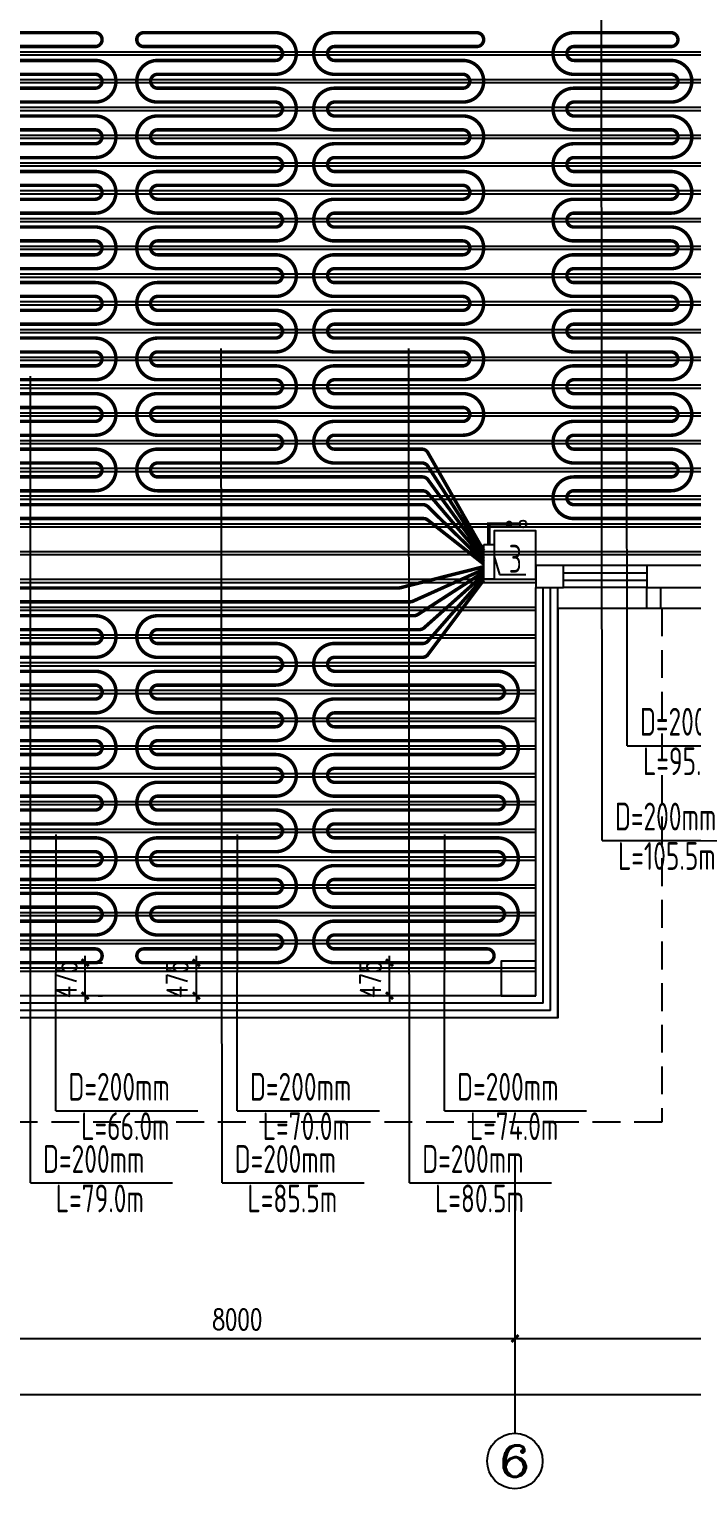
# Model space of a CAD drawing. Extents: x 2430460 to 2514560, y -608375 to -364775.
# Drawn here: x 2476481 to 2486032, y -473947 to -452918 of the extents above; entities that cross this region are included whole.
import ezdxf
from ezdxf.enums import TextEntityAlignment as Align

# ---------------------------------------------------------------- set-up
doc = ezdxf.new("R2010")
doc.units = 0
doc.header["$LTSCALE"] = 1000
doc.header["$MEASUREMENT"] = 0
doc.linetypes.add('_DASH', pattern=[0.6, 0.4, -0.2])
doc.linetypes.add('DASH', pattern=[0.35, 0.25, -0.1])
for name, color, linetype in [('AXIS', 3, 'Continuous'), ('AXIS_TEXT', 7, 'Continuous'), ('COLUMN', 9, 'Continuous'), ('CURTWALL', 4, 'Continuous'), ('EQ-采暖分集水器', 7, 'Continuous'), ('PIPE-地暖供', 4, 'Continuous'), ('PIPE-暖供水', 3, 'Continuous'), ('PUB_DIM', 3, 'Continuous'), ('TH_DIM', 3, 'Continuous'), ('VPIPE-暖供水', 3, 'Continuous'), ('VPIPE-暖回水', 2, 'Continuous'), ('WALL', 9, 'Continuous'), ('WINDOW', 4, 'Continuous'), ('木龙骨', 23, 'Continuous')]:
    doc.layers.add(name, color=color, linetype=linetype)
doc.styles.add('26#标准$0$TSSD_REIN', font='Tssdeng.shx', dxfattribs={"width": 0.7, "bigfont": 'tssdchn.shx'})
doc.styles.add('_TCH_AXIS', font='COMPLEX', dxfattribs={"bigfont": 'GBCBIG'})
doc.styles.add('_TCH_DIM_T3', font='SIMPLEX', dxfattribs={"width": 0.705882, "bigfont": 'GBCBIG'})
doc.styles.add('COMPLEX', font='COMPLEX')
doc.dimstyles.new('_TCH_ARCH&&100', dxfattribs={"dimtxt": 297.5, "dimasz": 100, "dimexe": 250, "dimexo": 300, "dimgap": 126.25, "dimtad": 1, "dimdec": 0, "dimzin": 0, "dimdsep": 46, "dimtxsty": '_TCH_DIM_T3', "dimblk": 'ARCHTICK', "dimcen": 0.09, "dimclrt": 7, "dimazin": 2, "dimtfac": 1, "dimtdec": 0, "dimtix": 1, "dimtmove": 2, "dimatfit": 3, "dimfxl": 30, "dimtolj": 1, "dimtzin": 0, "dimarcsym": 0})

# ---------------------------------------------------------------- blocks, each defined once
blk = doc.blocks.new('_ArchTick')
at = {"color": 0, "linetype": 'ByBlock', "const_width": 0.4}
blk.add_lwpolyline([(-0.5, -0.5), (0.5, 0.5)], dxfattribs=at)
blk = doc.blocks.new('*D118')
at = {"layer": 'Defpoints', "color": 0, "transparency": 16777216}
for p in [(-8300, -6861), (-300, -6861), (-300, -7878)]:
    blk.add_point(p, dxfattribs=at)
at = {"layer": 'PUB_DIM', "color": 0, "lineweight": -2, "transparency": 16777216}
for p, q in [((-8300, -7161), (-8300, -8128)), ((-300, -7161), (-300, -8128)), ((-8300, -7878), (-300, -7878))]:
    blk.add_line(p, q, dxfattribs=at)
at = {"layer": 'PUB_DIM', "color": 0, "lineweight": -2, "transparency": 16777216, "xscale": 100, "yscale": 100, "zscale": 100, "rotation": 180}
blk.add_blockref('_ArchTick', (-8300, -7878), dxfattribs=at)
at = {"layer": 'PUB_DIM', "color": 0, "lineweight": -2, "transparency": 16777216, "xscale": 100, "yscale": 100, "zscale": 100}
blk.add_blockref('_ArchTick', (-300, -7878), dxfattribs=at)
at = {"layer": 'PUB_DIM', "color": 7, "transparency": 16777216, "insert": (-4300, -7603), "char_height": 297.5, "attachment_point": 5, "style": '_TCH_DIM_T3'}
blk.add_mtext('\\A1;8000', dxfattribs=at)
blk = doc.blocks.new('*D119')
at = {"layer": 'Defpoints', "color": 0, "transparency": 16777216}
for p in [(-300, -6861), (7700, -6861), (7700, -7878)]:
    blk.add_point(p, dxfattribs=at)
at = {"layer": 'PUB_DIM', "color": 0, "lineweight": -2, "transparency": 16777216}
for p, q in [((-300, -7161), (-300, -8128)), ((7700, -7161), (7700, -8128)), ((-300, -7878), (7700, -7878))]:
    blk.add_line(p, q, dxfattribs=at)
at = {"layer": 'PUB_DIM', "color": 0, "lineweight": -2, "transparency": 16777216, "xscale": 100, "yscale": 100, "zscale": 100, "rotation": 180}
blk.add_blockref('_ArchTick', (-300, -7878), dxfattribs=at)
at = {"layer": 'PUB_DIM', "color": 0, "lineweight": -2, "transparency": 16777216, "xscale": 100, "yscale": 100, "zscale": 100}
blk.add_blockref('_ArchTick', (7700, -7878), dxfattribs=at)
at = {"layer": 'PUB_DIM', "color": 7, "transparency": 16777216, "insert": (3700, -7603), "char_height": 297.5, "attachment_point": 5, "style": '_TCH_DIM_T3'}
blk.add_mtext('\\A1;8000', dxfattribs=at)
blk = doc.blocks.new('*D122')
at = {"layer": 'Defpoints', "color": 0, "transparency": 16777216}
for p in [(-40720, -7643), (16120, -7643), (16120, -8685)]:
    blk.add_point(p, dxfattribs=at)
at = {"layer": 'PUB_DIM', "color": 0, "lineweight": -2, "transparency": 16777216}
for p, q in [((-40720, -7943), (-40720, -8935)), ((16120, -7943), (16120, -8935)), ((-40720, -8685), (16120, -8685))]:
    blk.add_line(p, q, dxfattribs=at)
at = {"layer": 'PUB_DIM', "color": 0, "lineweight": -2, "transparency": 16777216, "xscale": 100, "yscale": 100, "zscale": 100, "rotation": 180}
blk.add_blockref('_ArchTick', (-40720, -8685), dxfattribs=at)
at = {"layer": 'PUB_DIM', "color": 0, "lineweight": -2, "transparency": 16777216, "xscale": 100, "yscale": 100, "zscale": 100}
blk.add_blockref('_ArchTick', (16120, -8685), dxfattribs=at)
at = {"layer": 'PUB_DIM', "color": 7, "transparency": 16777216, "insert": (-12300, -8410), "char_height": 297.5, "attachment_point": 5, "style": '_TCH_DIM_T3'}
blk.add_mtext('\\A1;56840', dxfattribs=at)
blk = doc.blocks.new('*D229')
at = {"layer": 'Defpoints', "color": 0, "transparency": 16777216}
for p in [(-8300, -6861), (-300, -6861), (-300, -7878)]:
    blk.add_point(p, dxfattribs=at)
at = {"layer": 'PUB_DIM', "color": 0, "lineweight": -2, "transparency": 16777216}
for p, q in [((-8300, -7161), (-8300, -8128)), ((-300, -7161), (-300, -8128)), ((-8300, -7878), (-300, -7878))]:
    blk.add_line(p, q, dxfattribs=at)
at = {"layer": 'PUB_DIM', "color": 0, "lineweight": -2, "transparency": 16777216, "xscale": 100, "yscale": 100, "zscale": 100, "rotation": 180}
blk.add_blockref('_ArchTick', (-8300, -7878), dxfattribs=at)
at = {"layer": 'PUB_DIM', "color": 0, "lineweight": -2, "transparency": 16777216, "xscale": 100, "yscale": 100, "zscale": 100}
blk.add_blockref('_ArchTick', (-300, -7878), dxfattribs=at)
at = {"layer": 'PUB_DIM', "color": 7, "transparency": 16777216, "insert": (-4300, -7603), "char_height": 297.5, "attachment_point": 5, "style": '_TCH_DIM_T3'}
blk.add_mtext('\\A1;8000', dxfattribs=at)
blk = doc.blocks.new('*D230')
at = {"layer": 'Defpoints', "color": 0, "transparency": 16777216}
for p in [(-300, -6861), (7700, -6861), (7700, -7878)]:
    blk.add_point(p, dxfattribs=at)
at = {"layer": 'PUB_DIM', "color": 0, "lineweight": -2, "transparency": 16777216}
for p, q in [((-300, -7161), (-300, -8128)), ((7700, -7161), (7700, -8128)), ((-300, -7878), (7700, -7878))]:
    blk.add_line(p, q, dxfattribs=at)
at = {"layer": 'PUB_DIM', "color": 0, "lineweight": -2, "transparency": 16777216, "xscale": 100, "yscale": 100, "zscale": 100, "rotation": 180}
blk.add_blockref('_ArchTick', (-300, -7878), dxfattribs=at)
at = {"layer": 'PUB_DIM', "color": 0, "lineweight": -2, "transparency": 16777216, "xscale": 100, "yscale": 100, "zscale": 100}
blk.add_blockref('_ArchTick', (7700, -7878), dxfattribs=at)
at = {"layer": 'PUB_DIM', "color": 7, "transparency": 16777216, "insert": (3700, -7603), "char_height": 297.5, "attachment_point": 5, "style": '_TCH_DIM_T3'}
blk.add_mtext('\\A1;8000', dxfattribs=at)
blk = doc.blocks.new('*D233')
at = {"layer": 'Defpoints', "color": 0, "transparency": 16777216}
for p in [(-40720, -7643), (16120, -7643), (16120, -8685)]:
    blk.add_point(p, dxfattribs=at)
at = {"layer": 'PUB_DIM', "color": 0, "lineweight": -2, "transparency": 16777216}
for p, q in [((-40720, -7943), (-40720, -8935)), ((16120, -7943), (16120, -8935)), ((-40720, -8685), (16120, -8685))]:
    blk.add_line(p, q, dxfattribs=at)
at = {"layer": 'PUB_DIM', "color": 0, "lineweight": -2, "transparency": 16777216, "xscale": 100, "yscale": 100, "zscale": 100, "rotation": 180}
blk.add_blockref('_ArchTick', (-40720, -8685), dxfattribs=at)
at = {"layer": 'PUB_DIM', "color": 0, "lineweight": -2, "transparency": 16777216, "xscale": 100, "yscale": 100, "zscale": 100}
blk.add_blockref('_ArchTick', (16120, -8685), dxfattribs=at)
at = {"layer": 'PUB_DIM', "color": 7, "transparency": 16777216, "insert": (-12300, -8410), "char_height": 297.5, "attachment_point": 5, "style": '_TCH_DIM_T3'}
blk.add_mtext('\\A1;56840', dxfattribs=at)
blk = doc.blocks.new('*D340')
at = {"layer": 'Defpoints', "color": 0, "transparency": 16777216}
for p in [(-8300, -6861), (-300, -6861), (-300, -7878)]:
    blk.add_point(p, dxfattribs=at)
at = {"layer": 'PUB_DIM', "color": 0, "lineweight": -2, "transparency": 16777216}
for p, q in [((-8300, -7161), (-8300, -8128)), ((-300, -7161), (-300, -8128)), ((-8300, -7878), (-300, -7878))]:
    blk.add_line(p, q, dxfattribs=at)
at = {"layer": 'PUB_DIM', "color": 0, "lineweight": -2, "transparency": 16777216, "xscale": 100, "yscale": 100, "zscale": 100, "rotation": 180}
blk.add_blockref('_ArchTick', (-8300, -7878), dxfattribs=at)
at = {"layer": 'PUB_DIM', "color": 0, "lineweight": -2, "transparency": 16777216, "xscale": 100, "yscale": 100, "zscale": 100}
blk.add_blockref('_ArchTick', (-300, -7878), dxfattribs=at)
at = {"layer": 'PUB_DIM', "color": 7, "transparency": 16777216, "insert": (-4300, -7603), "char_height": 297.5, "attachment_point": 5, "style": '_TCH_DIM_T3'}
blk.add_mtext('\\A1;8000', dxfattribs=at)
blk = doc.blocks.new('*D341')
at = {"layer": 'Defpoints', "color": 0, "transparency": 16777216}
for p in [(-300, -6861), (7700, -6861), (7700, -7878)]:
    blk.add_point(p, dxfattribs=at)
at = {"layer": 'PUB_DIM', "color": 0, "lineweight": -2, "transparency": 16777216}
for p, q in [((-300, -7161), (-300, -8128)), ((7700, -7161), (7700, -8128)), ((-300, -7878), (7700, -7878))]:
    blk.add_line(p, q, dxfattribs=at)
at = {"layer": 'PUB_DIM', "color": 0, "lineweight": -2, "transparency": 16777216, "xscale": 100, "yscale": 100, "zscale": 100, "rotation": 180}
blk.add_blockref('_ArchTick', (-300, -7878), dxfattribs=at)
at = {"layer": 'PUB_DIM', "color": 0, "lineweight": -2, "transparency": 16777216, "xscale": 100, "yscale": 100, "zscale": 100}
blk.add_blockref('_ArchTick', (7700, -7878), dxfattribs=at)
at = {"layer": 'PUB_DIM', "color": 7, "transparency": 16777216, "insert": (3700, -7603), "char_height": 297.5, "attachment_point": 5, "style": '_TCH_DIM_T3'}
blk.add_mtext('\\A1;8000', dxfattribs=at)
blk = doc.blocks.new('*D344')
at = {"layer": 'Defpoints', "color": 0, "transparency": 16777216}
for p in [(-40720, -7643), (16120, -7643), (16120, -8685)]:
    blk.add_point(p, dxfattribs=at)
at = {"layer": 'PUB_DIM', "color": 0, "lineweight": -2, "transparency": 16777216}
for p, q in [((-40720, -7943), (-40720, -8935)), ((16120, -7943), (16120, -8935)), ((-40720, -8685), (16120, -8685))]:
    blk.add_line(p, q, dxfattribs=at)
at = {"layer": 'PUB_DIM', "color": 0, "lineweight": -2, "transparency": 16777216, "xscale": 100, "yscale": 100, "zscale": 100, "rotation": 180}
blk.add_blockref('_ArchTick', (-40720, -8685), dxfattribs=at)
at = {"layer": 'PUB_DIM', "color": 0, "lineweight": -2, "transparency": 16777216, "xscale": 100, "yscale": 100, "zscale": 100}
blk.add_blockref('_ArchTick', (16120, -8685), dxfattribs=at)
at = {"layer": 'PUB_DIM', "color": 7, "transparency": 16777216, "insert": (-12300, -8410), "char_height": 297.5, "attachment_point": 5, "style": '_TCH_DIM_T3'}
blk.add_mtext('\\A1;56840', dxfattribs=at)
blk = doc.blocks.new('_FZHK')
blk.add_lwpolyline([(-0.5, -0.5), (0.5, -0.5), (0.5, 0.5), (-0.5, 0.5)], close=True)
blk = doc.blocks.new('$WINLIB2D$00000001')
at = {"color": 0}
for points in [[(-0.5, 0.5), (-0.5, -0.5)], [(-0.5, 0.5), (0.5, 0.5)], [(0.5, -0.5), (0.5, 0.5)], [(0.5, 0.167), (-0.5, 0.167)], [(0.5, -0.167), (-0.5, -0.167)], [(-0.5, -0.5), (0.5, -0.5)]]:
    blk.add_lwpolyline(points, dxfattribs=at)
blk = doc.blocks.new('*D448')
at = {"layer": 'Defpoints', "color": 0, "transparency": 16777216}
for p in [(-8300, -6861), (-300, -6861), (-300, -7878)]:
    blk.add_point(p, dxfattribs=at)
at = {"layer": 'PUB_DIM', "color": 0, "lineweight": -2, "transparency": 16777216}
for p, q in [((-8300, -7161), (-8300, -8128)), ((-300, -7161), (-300, -8128)), ((-8300, -7878), (-300, -7878))]:
    blk.add_line(p, q, dxfattribs=at)
at = {"layer": 'PUB_DIM', "color": 0, "lineweight": -2, "transparency": 16777216, "xscale": 100, "yscale": 100, "zscale": 100, "rotation": 180}
blk.add_blockref('_ArchTick', (-8300, -7878), dxfattribs=at)
at = {"layer": 'PUB_DIM', "color": 0, "lineweight": -2, "transparency": 16777216, "xscale": 100, "yscale": 100, "zscale": 100}
blk.add_blockref('_ArchTick', (-300, -7878), dxfattribs=at)
at = {"layer": 'PUB_DIM', "color": 7, "transparency": 16777216, "insert": (-4300, -7603), "char_height": 297.5, "attachment_point": 5, "style": '_TCH_DIM_T3'}
blk.add_mtext('\\A1;8000', dxfattribs=at)
blk = doc.blocks.new('*D449')
at = {"layer": 'Defpoints', "color": 0, "transparency": 16777216}
for p in [(-300, -6861), (7700, -6861), (7700, -7878)]:
    blk.add_point(p, dxfattribs=at)
at = {"layer": 'PUB_DIM', "color": 0, "lineweight": -2, "transparency": 16777216}
for p, q in [((-300, -7161), (-300, -8128)), ((7700, -7161), (7700, -8128)), ((-300, -7878), (7700, -7878))]:
    blk.add_line(p, q, dxfattribs=at)
at = {"layer": 'PUB_DIM', "color": 0, "lineweight": -2, "transparency": 16777216, "xscale": 100, "yscale": 100, "zscale": 100, "rotation": 180}
blk.add_blockref('_ArchTick', (-300, -7878), dxfattribs=at)
at = {"layer": 'PUB_DIM', "color": 0, "lineweight": -2, "transparency": 16777216, "xscale": 100, "yscale": 100, "zscale": 100}
blk.add_blockref('_ArchTick', (7700, -7878), dxfattribs=at)
at = {"layer": 'PUB_DIM', "color": 7, "transparency": 16777216, "insert": (3700, -7603), "char_height": 297.5, "attachment_point": 5, "style": '_TCH_DIM_T3'}
blk.add_mtext('\\A1;8000', dxfattribs=at)
blk = doc.blocks.new('*D452')
at = {"layer": 'Defpoints', "color": 0, "transparency": 16777216}
for p in [(-40720, -7643), (16120, -7643), (16120, -8685)]:
    blk.add_point(p, dxfattribs=at)
at = {"layer": 'PUB_DIM', "color": 0, "lineweight": -2, "transparency": 16777216}
for p, q in [((-40720, -7943), (-40720, -8935)), ((16120, -7943), (16120, -8935)), ((-40720, -8685), (16120, -8685))]:
    blk.add_line(p, q, dxfattribs=at)
at = {"layer": 'PUB_DIM', "color": 0, "lineweight": -2, "transparency": 16777216, "xscale": 100, "yscale": 100, "zscale": 100, "rotation": 180}
blk.add_blockref('_ArchTick', (-40720, -8685), dxfattribs=at)
at = {"layer": 'PUB_DIM', "color": 0, "lineweight": -2, "transparency": 16777216, "xscale": 100, "yscale": 100, "zscale": 100}
blk.add_blockref('_ArchTick', (16120, -8685), dxfattribs=at)
at = {"layer": 'PUB_DIM', "color": 7, "transparency": 16777216, "insert": (-12300, -8410), "char_height": 297.5, "attachment_point": 5, "style": '_TCH_DIM_T3'}
blk.add_mtext('\\A1;56840', dxfattribs=at)
blk = doc.blocks.new('_AXISO')
blk.add_circle((0, 0), 0.5)
at = {"layer": 'AXIS_TEXT', "style": 'COMPLEX', "width": 1.041667}
blk.add_attdef('A', text='', height=0.56, dxfattribs=at).set_placement((-0.25, -0.28), (0.25, -0.28), align=Align.FIT)
blk = doc.blocks.new('*D614')
at = {"layer": 'Defpoints', "color": 0, "transparency": 16777216}
for p in [(2481675, -466368), (2481742, -466368), (2481742, -466843)]:
    blk.add_point(p, dxfattribs=at)
at = {"layer": 'TH_DIM', "color": 0, "lineweight": -2, "transparency": 16777216}
for p, q in [((2481442, -466368), (2481425, -466368)), ((2481675, -466368), (2481675, -466268)), ((2481675, -466843), (2481675, -466368)), ((2481442, -466843), (2481425, -466843)), ((2481675, -466843), (2481675, -466943))]:
    blk.add_line(p, q, dxfattribs=at)
at = {"layer": 'TH_DIM', "color": 0, "lineweight": -2, "transparency": 16777216, "xscale": 100, "yscale": 100, "zscale": 100}
for p, rotation in [((2481675, -466368), 270), ((2481675, -466843), 90)]:
    blk.add_blockref('_ArchTick', p, dxfattribs=dict(at, rotation=rotation))
at = {"layer": 'TH_DIM', "color": 7, "transparency": 16777216, "insert": (2481400, -466606), "char_height": 297.5, "attachment_point": 5, "rotation": 90, "style": '_TCH_DIM_T3'}
blk.add_mtext('\\A1;475', dxfattribs=at)
blk = doc.blocks.new('*D615')
at = {"layer": 'Defpoints', "color": 0, "transparency": 16777216}
for p in [(2478891, -466368), (2478962, -466368), (2478962, -466843)]:
    blk.add_point(p, dxfattribs=at)
at = {"layer": 'TH_DIM', "color": 0, "lineweight": -2, "transparency": 16777216}
for p, q in [((2478662, -466368), (2478641, -466368)), ((2478891, -466368), (2478891, -466268)), ((2478891, -466843), (2478891, -466368)), ((2478662, -466843), (2478641, -466843)), ((2478891, -466843), (2478891, -466943))]:
    blk.add_line(p, q, dxfattribs=at)
at = {"layer": 'TH_DIM', "color": 0, "lineweight": -2, "transparency": 16777216, "xscale": 100, "yscale": 100, "zscale": 100}
for p, rotation in [((2478891, -466368), 270), ((2478891, -466843), 90)]:
    blk.add_blockref('_ArchTick', p, dxfattribs=dict(at, rotation=rotation))
at = {"layer": 'TH_DIM', "color": 7, "transparency": 16777216, "insert": (2478616, -466606), "char_height": 297.5, "attachment_point": 5, "rotation": 90, "style": '_TCH_DIM_T3'}
blk.add_mtext('\\A1;475', dxfattribs=at)
blk = doc.blocks.new('*D616')
at = {"layer": 'Defpoints', "color": 0, "transparency": 16777216}
for p in [(2477177, -466368), (2477288, -466368), (2477177, -466843)]:
    blk.add_point(p, dxfattribs=at)
at = {"layer": 'TH_DIM', "color": 0, "lineweight": -2, "transparency": 16777216}
for p, q in [((2477288, -466368), (2477288, -466268)), ((2477288, -466843), (2477288, -466368)), ((2477477, -466368), (2477538, -466368)), ((2477288, -466843), (2477288, -466943)), ((2477477, -466843), (2477538, -466843))]:
    blk.add_line(p, q, dxfattribs=at)
at = {"layer": 'TH_DIM', "color": 0, "lineweight": -2, "transparency": 16777216, "xscale": 100, "yscale": 100, "zscale": 100}
for p, rotation in [((2477288, -466368), 270), ((2477288, -466843), 90)]:
    blk.add_blockref('_ArchTick', p, dxfattribs=dict(at, rotation=rotation))
at = {"layer": 'TH_DIM', "color": 7, "transparency": 16777216, "insert": (2477013, -466606), "char_height": 297.5, "attachment_point": 5, "rotation": 90, "style": '_TCH_DIM_T3'}
blk.add_mtext('\\A1;475', dxfattribs=at)
blk = doc.blocks.new('A$C5D18424C')
at = {"color": 4, "linetype": '_DASH'}
blk.add_lwpolyline([(1820, 2640), (1820, -4760), (-42420, -4760), (-42420, 26530), (-24720, 26530)], dxfattribs=at)
for points in [[(320, 2640), (320, -3260), (-40920, -3260), (-40920, 25030), (-24720, 25030)], [(1800, 2940), (1800, 2640), (1600, 2640), (1600, 2940)], [(15920, 2640), (320, 2640)]]:
    blk.add_lwpolyline(points)
at = {"layer": 'AXIS'}
blk.add_line((-300, -5243.8), (-300, -9243.8), dxfattribs=at)
at = {"layer": 'CURTWALL'}
for p, q in [((0, -2940), (0, 2940)), ((106.7, -3046.6), (106.7, 2940)), ((213.3, -3153.3), (213.3, 2940)), ((320, -3260), (320, 2940)), ((0, -2940), (-40600, -2940)), ((213.3, -3153.3), (-40813.3, -3153.3)), ((106.7, -3046.6), (-40706.7, -3046.6)), ((320, -3260), (-40920, -3260))]:
    blk.add_line(p, q, dxfattribs=at)
at = {"layer": 'WALL'}
for p, q in [((400, 3260), (0, 3260)), ((0, 3260), (0, 2940)), ((400, 2940), (400, 3260)), ((3100, 3260), (1600, 3260)), ((1600, 3260), (1600, 2940)), ((0, 2940), (400, 2940)), ((1600, 2940), (3100, 2940))]:
    blk.add_line(p, q, dxfattribs=at)
at = {"layer": 'AXIS'}
ref = blk.add_blockref('_AXISO', (-300, -9643.8), dxfattribs=dict(at, xscale=800, yscale=800, zscale=800))
ref.add_attrib('A', '6', dxfattribs={"layer": 'AXIS_TEXT', "height": 452.5, "style": '_TCH_AXIS', "width": 1.5}).set_placement((-526.3, -9870.1), (-73.7, -9870.1), align=Align.FIT)
at = {"layer": 'COLUMN', "rotation": 90}
for p, xscale, yscale, zscale in [((-300, 3410), 699.999023350887, 600, 600), ((-250, -2690), 499.999023350887, 500, 500)]:
    blk.add_blockref('_FZHK', p, dxfattribs=dict(at, xscale=xscale, yscale=yscale, zscale=zscale))
at = {"layer": 'WINDOW', "xscale": 1200, "yscale": -320, "zscale": 1200, "rotation": 180.0003966226818}
blk.add_blockref('$WINLIB2D$00000001', (1000, 3100), dxfattribs=at)
at = {"layer": 'PUB_DIM'}
for p1, p2, distance, picture, middle in [((-8300, -6861.4), (-300, -6861.4), -1017, '*D118', (-4300, -7603.4)), ((-8300, -6861.4), (-300, -6861.4), -1017, '*D229', (-4300, -7603.4)), ((-8300, -6861.4), (-300, -6861.4), -1017, '*D340', (-4300, -7603.4)), ((-8300, -6861.4), (-300, -6861.4), -1017, '*D448', (-4300, -7603.4)), ((-300, -6861.4), (7700, -6861.4), -1017, '*D119', (3700, -7603.4)), ((-300, -6861.4), (7700, -6861.4), -1017, '*D230', (3700, -7603.4)), ((-300, -6861.4), (7700, -6861.4), -1017, '*D341', (3700, -7603.4)), ((-300, -6861.4), (7700, -6861.4), -1017, '*D449', (3700, -7603.4)), ((-40720, -7642.7), (16120, -7642.7), -1042.6, '*D122', (-12300, -8410.3)), ((-40720, -7642.7), (16120, -7642.7), -1042.6, '*D233', (-12300, -8410.3)), ((-40720, -7642.7), (16120, -7642.7), -1042.6, '*D344', (-12300, -8410.3)), ((-40720, -7642.7), (16120, -7642.7), -1042.6, '*D452', (-12300, -8410.3))]:
    dim = blk.add_aligned_dim(p1=p1, p2=p2, distance=distance, dimstyle='_TCH_ARCH&&100', dxfattribs=at)
    dim.commit()
    dim.dimension.update_dxf_attribs({"geometry": picture, "text_midpoint": middle})

msp = doc.modelspace()

# ---------------------------------------------------------------- hatches: boundary and pattern name
at = {"layer": 'PIPE-暖供水', "linetype": 'Continuous'}
for points in [[(2483107, -460048.3), (2483107, -460023.3), (2483082, -460023.3)], [(2483107, -460048.3), (2483082, -460048.3), (2483082, -460023.3)]]:
    msp.add_hatch(color=256, dxfattribs=at).paths.add_polyline_path(points)
at = {"layer": 'VPIPE-暖回水', "linetype": 'DASH'}
msp.add_hatch(color=256, dxfattribs=at).paths.add_polyline_path([(2483448.9, -460048.3), (2483447.8, -460037.9), (2483444.6, -460028), (2483439.3, -460019), (2483432.3, -460011.2), (2483423.9, -460005), (2483414.3, -460000.8), (2483404.1, -459998.6), (2483393.7, -459998.6), (2483383.4, -460000.8), (2483373.9, -460005), (2483365.4, -460011.2), (2483358.4, -460019), (2483353.2, -460028), (2483350, -460037.9), (2483348.9, -460048.3), (2483350, -460058.7), (2483353.2, -460068.7), (2483358.4, -460077.7), (2483365.4, -460085.5), (2483373.9, -460091.6), (2483383.4, -460095.9), (2483393.7, -460098.1), (2483404.1, -460098.1), (2483414.3, -460095.9), (2483423.9, -460091.6), (2483432.3, -460085.5), (2483439.3, -460077.7), (2483444.6, -460068.7), (2483447.8, -460058.7)])

# ---------------------------------------------------------------- linework, layer by layer
for p, q in [((2484741, -464606.3), (2484730.5, -449968.3)), ((2479261.2, -469539.5), (2479249.9, -457518.3)), ((2481963.9, -469539.5), (2481952.6, -457518.3)), ((2485101.6, -463240.9), (2485097.7, -457568.3)), ((2476498.3, -469539.5), (2476498.3, -457918.3)), ((2483182, -460514.4), (2483262.2, -460774.8)), ((2483182, -460514.4), (2483262.2, -460774.8)), ((2483262.2, -460774.8), (2483640.4, -460774.8)), ((2483262.2, -460774.8), (2483640.4, -460774.8)), ((2485101.6, -463240.9), (2487149.3, -463240.9)), ((2476864.8, -468499.2), (2476868.6, -464518.3)), ((2479481, -468499.2), (2479484.8, -464518.3)), ((2482467.3, -468499.2), (2482471, -464518.3)), ((2484741, -464606.3), (2486788.6, -464606.3)), ((2476864.5, -468499.2), (2478912.1, -468499.2)), ((2479480.7, -468499.2), (2481528.3, -468499.2)), ((2482466.9, -468499.2), (2484514.6, -468499.2)), ((2476498.3, -469539.5), (2478545.9, -469539.5)), ((2479260.6, -469539.5), (2481308.2, -469539.5)), ((2481963.2, -469539.5), (2484010.9, -469539.5))]:
    msp.add_line(p, q)
at = {"layer": 'EQ-采暖分集水器'}
for p, q in [((2483032, -460843.3), (2483032, -460343.3)), ((2483032, -460343.3), (2483182, -460343.3)), ((2483032, -460843.3), (2483032, -460343.3)), ((2483032, -460343.3), (2483182, -460343.3)), ((2483032, -460843.3), (2483032, -460343.3)), ((2483032, -460343.3), (2483182, -460343.3)), ((2483032, -460843.3), (2483032, -460343.3)), ((2483032, -460343.3), (2483182, -460343.3)), ((2483182, -460343.3), (2483182, -460843.3)), ((2483182, -460343.3), (2483182, -460843.3)), ((2483182, -460343.3), (2483182, -460843.3)), ((2483182, -460343.3), (2483182, -460843.3)), ((2483182, -460843.3), (2483032, -460843.3)), ((2483182, -460843.3), (2483032, -460843.3)), ((2483182, -460843.3), (2483032, -460843.3)), ((2483182, -460843.3), (2483032, -460843.3))]:
    msp.add_line(p, q, dxfattribs=at)
at = {"layer": 'PIPE-地暖供', "const_width": 50}
for points in [[(2476182, -452968.3), (2477432, -452968.3, -0.4142136), (2477532, -453068.3, -0.4142136), (2477432, -453168.3), (2476182, -453168.3, 0.4142136)], [(2483032, -460547.1), (2482228.7, -459603.4, 0.2198317), (2482152.5, -459568.3), (2478332, -459568.3, -0.4142136), (2478032, -459268.3, -0.4142136), (2478332, -458968.3), (2480032, -458968.3, 0.4142136), (2480132, -458868.3, 0.4142136), (2480032, -458768.3), (2478332, -458768.3, -0.4142136), (2478032, -458468.3, -0.4142136), (2478332, -458168.3), (2480032, -458168.3, 0.4142136), (2480132, -458068.3, 0.4142136), (2480032, -457968.3), (2478332, -457968.3, -0.4142136), (2478032, -457668.3, -0.4142136), (2478332, -457368.3), (2480032, -457368.3, 0.4142136), (2480132, -457268.3, 0.4142136), (2480032, -457168.3), (2478332, -457168.3, -0.4142136), (2478032, -456868.3, -0.4142136), (2478332, -456568.3), (2480032, -456568.3, 0.4142136), (2480132, -456468.3, 0.4142136), (2480032, -456368.3), (2478332, -456368.3, -0.4142136), (2478032, -456068.3, -0.4142136), (2478332, -455768.3), (2480032, -455768.3, 0.4142136), (2480132, -455668.3, 0.4142136), (2480032, -455568.3), (2478332, -455568.3, -0.4142136), (2478032, -455268.3, -0.4142136), (2478332, -454968.3), (2480032, -454968.3, 0.4142136), (2480132, -454868.3, 0.4142136), (2480032, -454768.3), (2478332, -454768.3, -0.4142136), (2478032, -454468.3, -0.4142136), (2478332, -454168.3), (2480032, -454168.3, 0.4142136), (2480132, -454068.3, 0.4142136), (2480032, -453968.3), (2478332, -453968.3, -0.4142136), (2478032, -453668.3, -0.4142136), (2478332, -453368.3), (2480032, -453368.3, 0.4142136), (2480132, -453268.3, 0.4142136), (2480032, -453168.3), (2478132, -453168.3, -0.4142136), (2478032, -453068.3), (2478032, -453068.3, -0.4142136), (2478132, -452968.3), (2480032, -452968.3, -0.4142136), (2480332, -453268.3, -0.4142136), (2480032, -453568.3), (2478332, -453568.3, 0.4142136), (2478232, -453668.3, 0.4142136), (2478332, -453768.3), (2480032, -453768.3, -0.4142136), (2480332, -454068.3, -0.4142136), (2480032, -454368.3), (2478332, -454368.3, 0.4142136), (2478232, -454468.3, 0.4142136), (2478332, -454568.3), (2480032, -454568.3, -0.4142136), (2480332, -454868.3, -0.4142136), (2480032, -455168.3), (2478332, -455168.3, 0.4142136), (2478232, -455268.3, 0.4142136), (2478332, -455368.3), (2480032, -455368.3, -0.4142136), (2480332, -455668.3, -0.4142136), (2480032, -455968.3), (2478332, -455968.3, 0.4142136), (2478232, -456068.3, 0.4142136), (2478332, -456168.3), (2480032, -456168.3, -0.4142136), (2480332, -456468.3, -0.4142136), (2480032, -456768.3), (2478332, -456768.3, 0.4142136), (2478232, -456868.3, 0.4142136), (2478332, -456968.3), (2480032, -456968.3, -0.4142136), (2480332, -457268.3, -0.4142136), (2480032, -457568.3), (2478332, -457568.3, 0.4142136), (2478232, -457668.3, 0.4142136), (2478332, -457768.3), (2480032, -457768.3, -0.4142136), (2480332, -458068.3, -0.4142136), (2480032, -458368.3), (2478332, -458368.3, 0.4142136), (2478232, -458468.3, 0.4142136), (2478332, -458568.3), (2480032, -458568.3, -0.4142136), (2480332, -458868.3, -0.4142136), (2480032, -459168.3), (2478332, -459168.3, 0.4142136), (2478232, -459268.3, 0.4142136), (2478332, -459368.3), (2482147.9, -459368.3, -0.2393617), (2482228.7, -459409.3), (2483032, -460508.7)], [(2483032, -460470.2), (2482228.2, -459214.4, 0.2557308), (2482144, -459168.3), (2480882, -459168.3, -0.4142136), (2480582, -458868.3, -0.4142136), (2480882, -458568.3), (2482732, -458568.3, 0.4142136), (2482832, -458468.3, 0.4142136), (2482732, -458368.3), (2480882, -458368.3, -0.4142136), (2480582, -458068.3, -0.4142136), (2480882, -457768.3), (2482732, -457768.3, 0.4142136), (2482832, -457668.3, 0.4142136), (2482732, -457568.3), (2480882, -457568.3, -0.4142136), (2480582, -457268.3, -0.4142136), (2480882, -456968.3), (2482732, -456968.3, 0.4142136), (2482832, -456868.3, 0.4142136), (2482732, -456768.3), (2480882, -456768.3, -0.4142136), (2480582, -456468.3, -0.4142136), (2480882, -456168.3), (2482732, -456168.3, 0.4142136), (2482832, -456068.3, 0.4142136), (2482732, -455968.3), (2480882, -455968.3, -0.4142136), (2480582, -455668.3, -0.4142136), (2480882, -455368.3), (2482732, -455368.3, 0.4142136), (2482832, -455268.3, 0.4142136), (2482732, -455168.3), (2480882, -455168.3, -0.4142136), (2480582, -454868.3, -0.4142136), (2480882, -454568.3), (2482732, -454568.3, 0.4142136), (2482832, -454468.3, 0.4142136), (2482732, -454368.3), (2480882, -454368.3, -0.4142136), (2480582, -454068.3, -0.4142136), (2480882, -453768.3), (2482732, -453768.3, 0.4142136), (2482832, -453668.3, 0.4142136), (2482732, -453568.3), (2480882, -453568.3, -0.4142136), (2480582, -453268.3, -0.4142136), (2480882, -452968.3), (2482932, -452968.3, -0.4142136), (2483032, -453068.3), (2483032, -453068.3, -0.4142136), (2482932, -453168.3), (2480882, -453168.3, 0.4142136), (2480782, -453268.3, 0.4142136), (2480882, -453368.3), (2482732, -453368.3, -0.4142136), (2483032, -453668.3, -0.4142136), (2482732, -453968.3), (2480882, -453968.3, 0.4142136), (2480782, -454068.3, 0.4142136), (2480882, -454168.3), (2482732, -454168.3, -0.4142136), (2483032, -454468.3, -0.4142136), (2482732, -454768.3), (2480882, -454768.3, 0.4142136), (2480782, -454868.3, 0.4142136), (2480882, -454968.3), (2482732, -454968.3, -0.4142136), (2483032, -455268.3, -0.4142136), (2482732, -455568.3), (2480882, -455568.3, 0.4142136), (2480782, -455668.3, 0.4142136), (2480882, -455768.3), (2482732, -455768.3, -0.4142136), (2483032, -456068.3, -0.4142136), (2482732, -456368.3), (2480882, -456368.3, 0.4142136), (2480782, -456468.3, 0.4142136), (2480882, -456568.3), (2482732, -456568.3, -0.4142136), (2483032, -456868.3, -0.4142136), (2482732, -457168.3), (2480882, -457168.3, 0.4142136), (2480782, -457268.3, 0.4142136), (2480882, -457368.3), (2482732, -457368.3, -0.4142136), (2483032, -457668.3, -0.4142136), (2482732, -457968.3), (2480882, -457968.3, 0.4142136), (2480782, -458068.3, 0.4142136), (2480882, -458168.3), (2482732, -458168.3, -0.4142136), (2483032, -458468.3, -0.4142136), (2482732, -458768.3), (2480882, -458768.3, 0.4142136), (2480782, -458868.3, 0.4142136), (2480882, -458968.3), (2482140.6, -458968.3, -0.2695561), (2482227.5, -459018.8), (2483032, -460431.7)], [(2496470.8, -459968.3), (2484332, -459968.3, -0.4142136), (2484032, -459668.3, -0.4142136), (2484332, -459368.3), (2485732, -459368.3, 0.4142136), (2485832, -459268.3, 0.4142136), (2485732, -459168.3), (2484332, -459168.3, -0.4142136), (2484032, -458868.3, -0.4142136), (2484332, -458568.3), (2485732, -458568.3, 0.4142136), (2485832, -458468.3, 0.4142136), (2485732, -458368.3), (2484332, -458368.3, -0.4142136), (2484032, -458068.3, -0.4142136), (2484332, -457768.3), (2485732, -457768.3, 0.4142136), (2485832, -457668.3, 0.4142136), (2485732, -457568.3), (2484332, -457568.3, -0.4142136), (2484032, -457268.3, -0.4142136), (2484332, -456968.3), (2485732, -456968.3, 0.4142136), (2485832, -456868.3, 0.4142136), (2485732, -456768.3), (2484332, -456768.3, -0.4142136), (2484032, -456468.3, -0.4142136), (2484332, -456168.3), (2485732, -456168.3, 0.4142136), (2485832, -456068.3, 0.4142136), (2485732, -455968.3), (2484332, -455968.3, -0.4142136), (2484032, -455668.3, -0.4142136), (2484332, -455368.3), (2485732, -455368.3, 0.4142136), (2485832, -455268.3, 0.4142136), (2485732, -455168.3), (2484332, -455168.3, -0.4142136), (2484032, -454868.3, -0.4142136), (2484332, -454568.3), (2485732, -454568.3, 0.4142136), (2485832, -454468.3, 0.4142136), (2485732, -454368.3), (2484332, -454368.3, -0.4142136), (2484032, -454068.3, -0.4142136), (2484332, -453768.3), (2485732, -453768.3, 0.4142136), (2485832, -453668.3, 0.4142136), (2485732, -453568.3), (2484332, -453568.3, -0.4142136), (2484032, -453268.3, -0.4142136), (2484332, -452968.3), (2485732, -452968.3, -0.4142136), (2485832, -453068.3, -0.4142136), (2485732, -453168.3), (2484332, -453168.3, 0.4142136), (2484232, -453268.3, 0.4142136), (2484332, -453368.3), (2485732, -453368.3, -0.4142136), (2486032, -453668.3, -0.4142136), (2485732, -453968.3), (2484332, -453968.3, 0.4142136), (2484232, -454068.3, 0.4142136), (2484332, -454168.3), (2485732, -454168.3, -0.4142136), (2486032, -454468.3, -0.4142136), (2485732, -454768.3), (2484332, -454768.3, 0.4142136), (2484232, -454868.3, 0.4142136), (2484332, -454968.3), (2485732, -454968.3, -0.4142136), (2486032, -455268.3, -0.4142136), (2485732, -455568.3), (2484332, -455568.3, 0.4142136), (2484232, -455668.3, 0.4142136), (2484332, -455768.3), (2485732, -455768.3, -0.4142136), (2486032, -456068.3, -0.4142136), (2485732, -456368.3), (2484332, -456368.3, 0.4142136), (2484232, -456468.3, 0.4142136), (2484332, -456568.3), (2485732, -456568.3, -0.4142136), (2486032, -456868.3, -0.4142136), (2485732, -457168.3), (2484332, -457168.3, 0.4142136), (2484232, -457268.3, 0.4142136), (2484332, -457368.3), (2485732, -457368.3, -0.4142136), (2486032, -457668.3, -0.4142136), (2485732, -457968.3), (2484332, -457968.3, 0.4142136), (2484232, -458068.3, 0.4142136), (2484332, -458168.3), (2485732, -458168.3, -0.4142136), (2486032, -458468.3, -0.4142136), (2485732, -458768.3), (2484332, -458768.3, 0.4142136), (2484232, -458868.3, 0.4142136), (2484332, -458968.3), (2485732, -458968.3, -0.4142136), (2486032, -459268.3, -0.4142136), (2485732, -459568.3), (2484332, -459568.3, 0.4142136), (2484232, -459668.3, 0.4142136), (2484332, -459768.3), (2496516.3, -459768.3, -0.4142136)], [(2476182, -453368.3), (2477432, -453368.3, -0.4142136), (2477732, -453668.3, -0.4142136), (2477432, -453968.3), (2476182, -453968.3, 0.4142136)], [(2476182, -453768.3), (2477432, -453768.3, 0.4142136), (2477532, -453668.3, 0.4142136), (2477432, -453568.3), (2476182, -453568.3, -0.4142136)], [(2476182, -454168.3), (2477432, -454168.3, -0.4142136), (2477732, -454468.3, -0.4142136), (2477432, -454768.3), (2476182, -454768.3, 0.4142136)], [(2476182, -454568.3), (2477432, -454568.3, 0.4142136), (2477532, -454468.3, 0.4142136), (2477432, -454368.3), (2476182, -454368.3, -0.4142136)], [(2476182, -454968.3), (2477432, -454968.3, -0.4142136), (2477732, -455268.3, -0.4142136), (2477432, -455568.3), (2476182, -455568.3, 0.4142136)], [(2476182, -455368.3), (2477432, -455368.3, 0.4142136), (2477532, -455268.3, 0.4142136), (2477432, -455168.3), (2476182, -455168.3, -0.4142136)], [(2476182, -455768.3), (2477432, -455768.3, -0.4142136), (2477732, -456068.3, -0.4142136), (2477432, -456368.3), (2476182, -456368.3, 0.4142136)], [(2476182, -456168.3), (2477432, -456168.3, 0.4142136), (2477532, -456068.3, 0.4142136), (2477432, -455968.3), (2476182, -455968.3, -0.4142136)], [(2476182, -456568.3), (2477432, -456568.3, -0.4142136), (2477732, -456868.3, -0.4142136), (2477432, -457168.3), (2476182, -457168.3, 0.4142136)], [(2476182, -456968.3), (2477432, -456968.3, 0.4142136), (2477532, -456868.3, 0.4142136), (2477432, -456768.3), (2476182, -456768.3, -0.4142136)], [(2476182, -457368.3), (2477432, -457368.3, -0.4142136), (2477732, -457668.3, -0.4142136), (2477432, -457968.3), (2476182, -457968.3, 0.4142136)], [(2476182, -457768.3), (2477432, -457768.3, 0.4142136), (2477532, -457668.3, 0.4142136), (2477432, -457568.3), (2476182, -457568.3, -0.4142136)], [(2476182, -458168.3), (2477432, -458168.3, -0.4142136), (2477732, -458468.3, -0.4142136), (2477432, -458768.3), (2476182, -458768.3, 0.4142136)], [(2476182, -458568.3), (2477432, -458568.3, 0.4142136), (2477532, -458468.3, 0.4142136), (2477432, -458368.3), (2476182, -458368.3, -0.4142136)], [(2476182, -458968.3), (2477432, -458968.3, -0.4142136), (2477732, -459268.3, -0.4142136), (2477432, -459568.3), (2476182, -459568.3, 0.4142136)], [(2476182, -459368.3), (2477432, -459368.3, 0.4142136), (2477532, -459268.3, 0.4142136), (2477432, -459168.3), (2476182, -459168.3, -0.4142136)], [(2476182, -459768.3), (2482157.9, -459768.3, -0.1963999), (2482227.9, -459796.9), (2483032, -460585.6)], [(2483032, -460624), (2482225.9, -459989.7, 0.1682491), (2482164.1, -459968.3), (2476182, -459968.3, -0.4142136)], [(2483032, -460662.5), (2481832.5, -460965.2, -0.0618841), (2481808.1, -460968.3), (2476182, -460968.3, 0.4142136)], [(2476182, -461168.3), (2481971, -461168.3, 0.1060132), (2482012, -461159.5), (2483032, -460701)], [(2483032, -460739.4), (2482081.3, -461352.3, -0.1441468), (2482027.2, -461368.3), (2478333, -461368.3, 0.4142136), (2478033, -461668.3, 0.4142136), (2478333, -461968.3), (2480032, -461968.3, -0.4142136), (2480132, -462068.3, -0.4142136), (2480032, -462168.3), (2478333, -462168.3, 0.4142136), (2478033, -462468.3, 0.4142136), (2478333, -462768.3), (2480032, -462768.3, -0.4142136), (2480132, -462868.3, -0.4142136), (2480032, -462968.3), (2478333, -462968.3, 0.4142136), (2478033, -463268.3, 0.4142136), (2478333, -463568.3), (2480032, -463568.3, -0.4142136), (2480132, -463668.3, -0.4142136), (2480032, -463768.3), (2478333, -463768.3, 0.4142136), (2478033, -464068.3, 0.4142136), (2478333, -464368.3), (2480032, -464368.3, -0.4142136), (2480132, -464468.3, -0.4142136), (2480032, -464568.3), (2478333, -464568.3, 0.4142136), (2478033, -464868.3, 0.4142136), (2478333, -465168.3), (2480032, -465168.3, -0.4142136), (2480132, -465268.3, -0.4142136), (2480032, -465368.3), (2478333, -465368.3, 0.4142136), (2478033, -465668.3, 0.4142136), (2478333, -465968.3), (2480032, -465968.3, -0.4142136), (2480132, -466068.3, -0.4142136), (2480032, -466168.3), (2478133, -466168.3, 0.413222), (2478033, -466267.9, 0.4152058), (2478133, -466368.3), (2480032, -466368.3, 0.4142136), (2480332, -466068.3, 0.4142136), (2480032, -465768.3), (2478333, -465768.3, -0.4142136), (2478233, -465668.3, -0.4142136), (2478333, -465568.3), (2480032, -465568.3, 0.4142136), (2480332, -465268.3, 0.4142136), (2480032, -464968.3), (2478333, -464968.3, -0.4142136), (2478233, -464868.3, -0.4142136), (2478333, -464768.3), (2480032, -464768.3, 0.4142136), (2480332, -464468.3, 0.4142136), (2480032, -464168.3), (2478333, -464168.3, -0.4142136), (2478233, -464068.3, -0.4142136), (2478333, -463968.3), (2480032, -463968.3, 0.4142136), (2480332, -463668.3, 0.4142136), (2480032, -463368.3), (2478333, -463368.3, -0.4142136), (2478233, -463268.3, -0.4142136), (2478333, -463168.3), (2480032, -463168.3, 0.4142136), (2480332, -462868.3, 0.4142136), (2480032, -462568.3), (2478333, -462568.3, -0.4142136), (2478233, -462468.3, -0.4142136), (2478333, -462368.3), (2480032, -462368.3, 0.4142136), (2480332, -462068.3, 0.4142136), (2480032, -461768.3), (2478333, -461768.3, -0.4142136), (2478233, -461668.3, -0.4142136), (2478333, -461568.3), (2482106.4, -461568.3, 0.1839197), (2482172.9, -461542.9), (2483032, -460777.9)], [(2483032, -460816.3), (2482228.6, -461734.1, -0.2162187), (2482153.4, -461768.3), (2480882, -461768.3, 0.4142136), (2480582, -462068.3, 0.4142136), (2480882, -462368.3), (2483232, -462368.3, -0.4142136), (2483332, -462468.3, -0.4142136), (2483232, -462568.3), (2480882, -462568.3, 0.4142136), (2480582, -462868.3, 0.4142136), (2480882, -463168.3), (2483232, -463168.3, -0.4142136), (2483332, -463268.3, -0.4142136), (2483232, -463368.3), (2480882, -463368.3, 0.4142136), (2480582, -463668.3, 0.4142136), (2480882, -463968.3), (2483232, -463968.3, -0.4142136), (2483332, -464068.3, -0.4142136), (2483232, -464168.3), (2480882, -464168.3, 0.4142136), (2480582, -464468.3, 0.4142136), (2480882, -464768.3), (2483232, -464768.3, -0.4142136), (2483332, -464868.3, -0.4142136), (2483232, -464968.3), (2480882, -464968.3, 0.4142136), (2480582, -465268.3, 0.4142136), (2480882, -465568.3), (2483232, -465568.3, -0.4142136), (2483332, -465668.3, -0.4142136), (2483232, -465768.3), (2480882, -465768.3, 0.4142136), (2480582, -466068.3, 0.4142136), (2480882, -466368.3), (2483082, -466368.3, 0.4142136), (2483182, -466268.3), (2483182, -466268.3, 0.4142136), (2483082, -466168.3), (2480882, -466168.3, -0.4142136), (2480782, -466068.3, -0.4142136), (2480882, -465968.3), (2483232, -465968.3, 0.4142136), (2483532, -465668.3, 0.4142136), (2483232, -465368.3), (2480882, -465368.3, -0.4142136), (2480782, -465268.3, -0.4142136), (2480882, -465168.3), (2483232, -465168.3, 0.4142136), (2483532, -464868.3, 0.4142136), (2483232, -464568.3), (2480882, -464568.3, -0.4142136), (2480782, -464468.3, -0.4142136), (2480882, -464368.3), (2483232, -464368.3, 0.4142136), (2483532, -464068.3, 0.4142136), (2483232, -463768.3), (2480882, -463768.3, -0.4142136), (2480782, -463668.3, -0.4142136), (2480882, -463568.3), (2483232, -463568.3, 0.4142136), (2483532, -463268.3, 0.4142136), (2483232, -462968.3), (2480882, -462968.3, -0.4142136), (2480782, -462868.3, -0.4142136), (2480882, -462768.3), (2483232, -462768.3, 0.4142136), (2483532, -462468.3, 0.4142136), (2483232, -462168.3), (2480882, -462168.3, -0.4142136), (2480782, -462068.3, -0.4142136), (2480882, -461968.3), (2482148.7, -461968.3, 0.2363446), (2482228.7, -461928.2), (2483032, -460854.8)], [(2476182, -461968.3), (2477433, -461968.3, 0.4142136), (2477733, -461668.3, 0.4142136), (2477433, -461368.3), (2476182, -461368.3, -0.4142136)], [(2476182, -461568.3), (2477433, -461568.3, -0.4142136), (2477533, -461668.3, -0.4142136), (2477433, -461768.3), (2476182, -461768.3, 0.4142136)], [(2476182, -462768.3), (2477433, -462768.3, 0.4142136), (2477733, -462468.3, 0.4142136), (2477433, -462168.3), (2476182, -462168.3, -0.4142136)], [(2476182, -462368.3), (2477433, -462368.3, -0.4142136), (2477533, -462468.3, -0.4142136), (2477433, -462568.3), (2476182, -462568.3, 0.4142136)], [(2476182, -463568.3), (2477433, -463568.3, 0.4142136), (2477733, -463268.3, 0.4142136), (2477433, -462968.3), (2476182, -462968.3, -0.4142136)], [(2476182, -463168.3), (2477433, -463168.3, -0.4142136), (2477533, -463268.3, -0.4142136), (2477433, -463368.3), (2476182, -463368.3, 0.4142136)], [(2476182, -464368.3), (2477433, -464368.3, 0.4142136), (2477733, -464068.3, 0.4142136), (2477433, -463768.3), (2476182, -463768.3, -0.4142136)], [(2476182, -463968.3), (2477433, -463968.3, -0.4142136), (2477533, -464068.3, -0.4142136), (2477433, -464168.3), (2476182, -464168.3, 0.4142136)], [(2476182, -465168.3), (2477433, -465168.3, 0.4142136), (2477733, -464868.3, 0.4142136), (2477433, -464568.3), (2476182, -464568.3, -0.4142136)], [(2476182, -464768.3), (2477433, -464768.3, -0.4142136), (2477533, -464868.3, -0.4142136), (2477433, -464968.3), (2476182, -464968.3, 0.4142136)], [(2476182, -465968.3), (2477433, -465968.3, 0.4142136), (2477733, -465668.3, 0.4142136), (2477433, -465368.3), (2476182, -465368.3, -0.4142136)], [(2476182, -465568.3), (2477433, -465568.3, -0.4142136), (2477533, -465668.3, -0.4142136), (2477433, -465768.3), (2476182, -465768.3, 0.4142136)], [(2476182, -466368.3), (2477433, -466368.3, 0.4142136), (2477533, -466268.3, 0.4142136), (2477433, -466168.3), (2476182, -466168.3, -0.4142136)]]:
    msp.add_lwpolyline(points, format="xyb", dxfattribs=at)
at = {"layer": 'PIPE-暖供水', "linetype": 'Continuous', "const_width": 50}
for points in [[(2483548.9, -460048.3), (2483107, -460048.3)], [(2483107, -460343.3), (2483107, -460048.3)]]:
    msp.add_lwpolyline(points, dxfattribs=at)
at = {"layer": 'VPIPE-暖供水', "linetype": 'Continuous'}
msp.add_circle((2483598.9, -460048.3), 50, dxfattribs=at)
at = {"layer": '木龙骨', "color": 253}
for points in [[(2443182, -453243.3), (2499582, -453243.3), (2499582, -453293.3), (2443182, -453293.3)], [(2443182, -453643.3), (2499582, -453643.3), (2499582, -453693.3), (2443182, -453693.3)], [(2443182, -454043.3), (2499582, -454043.3), (2499582, -454093.3), (2443182, -454093.3)], [(2443182, -454443.3), (2499582, -454443.3), (2499582, -454493.3), (2443182, -454493.3)], [(2443182, -454843.3), (2499582, -454843.3), (2499582, -454893.3), (2443182, -454893.3)], [(2443182, -455243.3), (2499582, -455243.3), (2499582, -455293.3), (2443182, -455293.3)], [(2443182, -455643.3), (2499582, -455643.3), (2499582, -455693.3), (2443182, -455693.3)], [(2443182, -456043.3), (2499582, -456043.3), (2499582, -456093.3), (2443182, -456093.3)], [(2443182, -456443.3), (2499582, -456443.3), (2499582, -456493.3), (2443182, -456493.3)], [(2443182, -456843.3), (2499582, -456843.3), (2499582, -456893.3), (2443182, -456893.3)], [(2443182, -457243.3), (2499582, -457243.3), (2499582, -457293.3), (2443182, -457293.3)], [(2443182, -457643.3), (2499582, -457643.3), (2499582, -457693.3), (2443182, -457693.3)], [(2443182, -458043.3), (2499582, -458043.3), (2499582, -458093.3), (2443182, -458093.3)], [(2443182, -458443.3), (2499582, -458443.3), (2499582, -458493.3), (2443182, -458493.3)], [(2443182, -458843.3), (2499582, -458843.3), (2499582, -458893.3), (2443182, -458893.3)], [(2443182, -459243.3), (2499582, -459243.3), (2499582, -459293.3), (2443182, -459293.3)], [(2443182, -459643.3), (2499582, -459643.3), (2499582, -459693.3), (2443182, -459693.3)], [(2443182, -460043.3), (2499582, -460043.3), (2499582, -460093.3), (2443182, -460093.3)], [(2443182, -460443.3), (2499182, -460443.3), (2499182, -460493.3), (2443182, -460493.3)], [(2443182, -460843.3), (2483782, -460843.3)], [(2483782, -460893.3), (2443182, -460893.3)], [(2443182, -461243.3), (2483782, -461243.3)], [(2483782, -461293.3), (2443182, -461293.3)], [(2443182, -461643.3), (2483782, -461643.3)], [(2483782, -461693.3), (2443182, -461693.3)], [(2443182, -462043.3), (2483782, -462043.3)], [(2483782, -462093.3), (2443182, -462093.3)], [(2443182, -462443.3), (2483782, -462443.3)], [(2483782, -462493.3), (2443182, -462493.3)], [(2443182, -462843.3), (2483782, -462843.3)], [(2483782, -462893.3), (2443182, -462893.3)], [(2443182, -463243.3), (2483782, -463243.3)], [(2483782, -463293.3), (2443182, -463293.3)], [(2443182, -463643.3), (2483782, -463643.3)], [(2483782, -463693.3), (2443182, -463693.3)], [(2443182, -464043.3), (2483782, -464043.3)], [(2483782, -464093.3), (2443182, -464093.3)], [(2443182, -464443.3), (2483782, -464443.3)], [(2483782, -464493.3), (2443182, -464493.3)], [(2443182, -464843.3), (2483782, -464843.3)], [(2483782, -464893.3), (2443182, -464893.3)], [(2443182, -465243.3), (2483782, -465243.3)], [(2483782, -465293.3), (2443182, -465293.3)], [(2443182, -465643.3), (2483782, -465643.3)], [(2483782, -465693.3), (2443182, -465693.3)], [(2443182, -466043.3), (2483782, -466043.3)], [(2483782, -466093.3), (2443182, -466093.3)], [(2443182, -466443.3), (2483782, -466443.3)], [(2483782, -466493.3), (2443182, -466493.3)]]:
    msp.add_lwpolyline(points, dxfattribs=at)

# ---------------------------------------------------------------- block references
msp.add_blockref('A$C5D18424C', (2483782, -463903.3))

# ---------------------------------------------------------------- texts
at = {"char_height": 400, "width": 1509.222, "attachment_point": 7, "style": '26#标准$0$TSSD_REIN'}
for s, insert in [('3', (2483393.7, -460748.1)), ('3', (2483393.7, -460748.1)), ('D=200mm', (2485284.2, -463096.5)), ('L=95.5m', (2485328.2, -463664.7)), ('D=200mm', (2484923.6, -464461.9)), ('L=105.5m', (2484967.5, -465030.1)), ('D=200mm', (2477047.1, -468354.8)), ('D=200mm', (2479663.3, -468354.8)), ('D=200mm', (2482649.5, -468354.8)), ('L=66.0m', (2477230.8, -468923)), ('L=70.0m', (2479847, -468923)), ('L=74.0m', (2482833.2, -468923)), ('D=200mm', (2476680.9, -469395.2)), ('D=200mm', (2479443.2, -469395.2)), ('D=200mm', (2482145.8, -469395.2)), ('L=79.0m', (2476864.5, -469963.3)), ('L=85.5m', (2479626.8, -469963.3)), ('L=80.5m', (2482329.5, -469963.3))]:
    msp.add_mtext(s, dxfattribs=dict(at, insert=insert))

# ---------------------------------------------------------------- dimensions: what is measured, and where the dimension line sits
at = {"layer": 'TH_DIM'}
for p1, p2, distance, picture, middle in [((2477176.9, -466843.3), (2477176.9, -466368.3), -110.9, '*D616', (2477012.8, -466605.8)), ((2478961.7, -466843.3), (2478961.7, -466368.3), 71, '*D615', (2478615.7, -466605.8)), ((2481741.6, -466843.3), (2481741.6, -466368.3), 66.6, '*D614', (2481400, -466605.8))]:
    dim = msp.add_aligned_dim(p1=p1, p2=p2, distance=distance, dimstyle='_TCH_ARCH&&100', dxfattribs=at)
    dim.commit()
    dim.dimension.update_dxf_attribs({"geometry": picture, "text_midpoint": middle})

doc.saveas('drawing.dxf')
